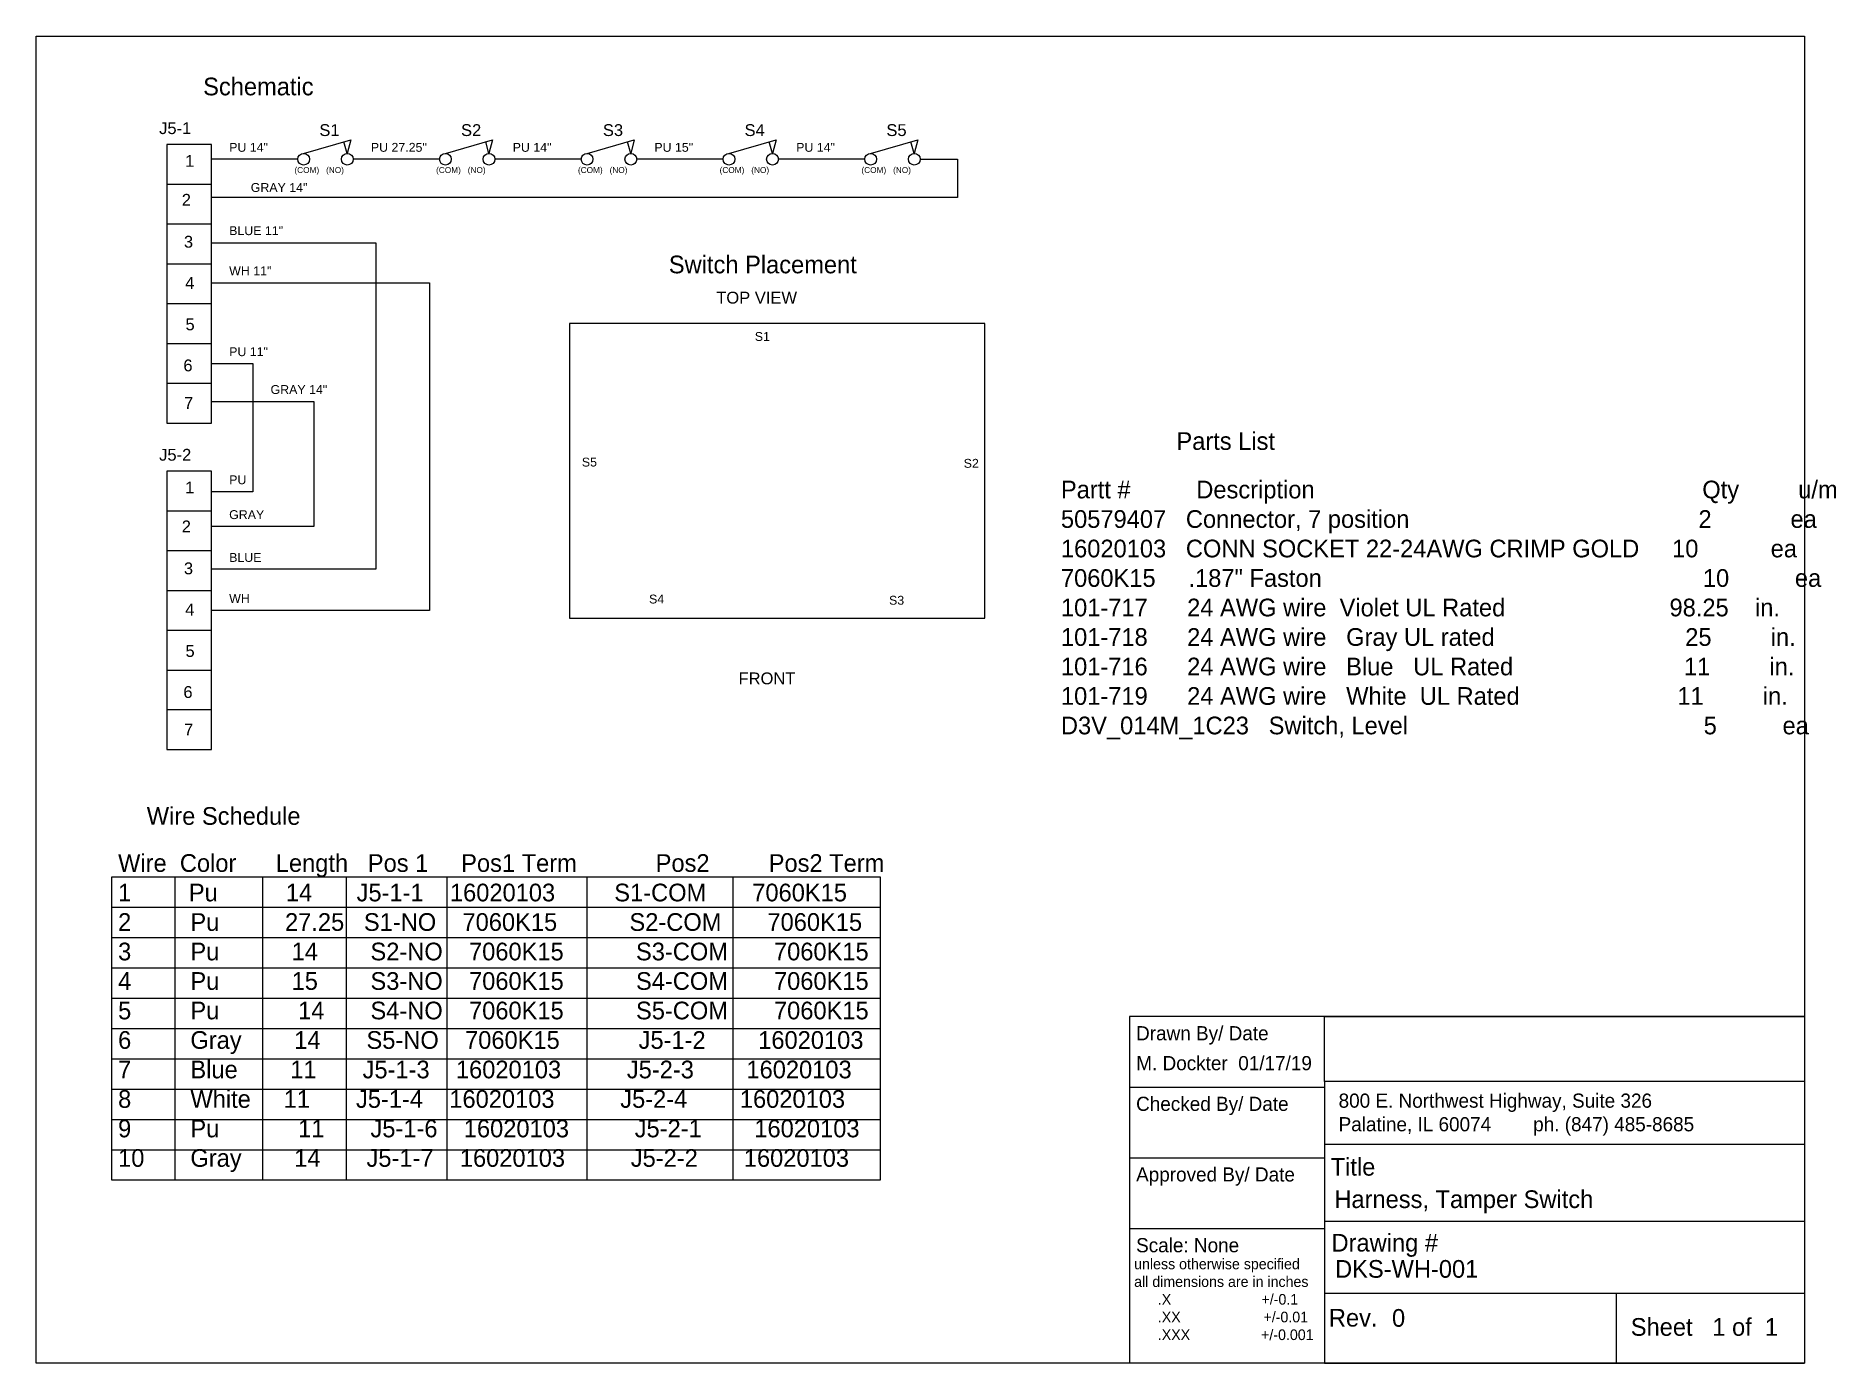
# Model space of a CAD drawing. Header units: inches. Extents: x 0.6 to 10.8, y 0.7 to 8.2.
import ezdxf

# ---------------------------------------------------------------- set-up
doc = ezdxf.new("R2010")
doc.units = ezdxf.units.IN
doc.header["$MEASUREMENT"] = 0
doc.styles.get("Standard").update_dxf_attribs({"font": 'arial.ttf'})
picture_1 = doc.add_image_def('image1.jpg', size_in_pixel=(3943, 533))

msp = doc.modelspace()

# ---------------------------------------------------------------- linework, layer by layer
for p, q in [((0.608, 0.723), (0.608, 8.223)), ((0.608, 8.223), (10.608, 8.223)), ((10.608, 8.223), (10.608, 0.723)), ((2.121, 7.56), (2.387, 7.637)), ((2.387, 7.637), (2.368, 7.56)), ((2.923, 7.56), (3.189, 7.637)), ((3.189, 7.637), (3.169, 7.56)), ((3.724, 7.56), (3.99, 7.637)), ((3.99, 7.637), (3.971, 7.56)), ((4.526, 7.56), (4.792, 7.637)), ((4.792, 7.637), (4.772, 7.56)), ((5.327, 7.56), (5.593, 7.637)), ((5.593, 7.637), (5.574, 7.56)), ((1.347, 7.61), (1.347, 6.036)), ((1.6, 7.61), (1.347, 7.61)), ((1.6, 6.036), (1.6, 7.61)), ((2.368, 7.56), (2.349, 7.626)), ((3.169, 7.56), (3.151, 7.626)), ((3.971, 7.56), (3.952, 7.626)), ((4.772, 7.56), (4.754, 7.626)), ((5.574, 7.56), (5.555, 7.626)), ((2.088, 7.527), (1.6, 7.527)), ((2.89, 7.527), (2.401, 7.527)), ((3.691, 7.527), (3.203, 7.527)), ((4.493, 7.527), (4.004, 7.527)), ((5.294, 7.527), (4.806, 7.527)), ((5.607, 7.527), (5.818, 7.527)), ((5.818, 7.527), (5.818, 7.31)), ((1.347, 7.385), (1.6, 7.385)), ((5.818, 7.31), (1.6, 7.31)), ((1.6, 7.16), (1.347, 7.16)), ((1.6, 6.823), (1.6, 7.055)), ((1.6, 7.055), (2.53, 7.055)), ((2.53, 7.055), (2.53, 5.209)), ((1.347, 6.935), (1.6, 6.935)), ((1.6, 6.829), (2.832, 6.829)), ((2.832, 6.829), (2.832, 4.977)), ((1.6, 6.71), (1.347, 6.71)), ((1.347, 6.485), (1.6, 6.485)), ((1.6, 6.372), (1.834, 6.372)), ((1.834, 6.372), (1.834, 5.647)), ((1.6, 6.26), (1.347, 6.26)), ((1.6, 6.157), (2.179, 6.157)), ((2.179, 6.157), (2.179, 5.451)), ((1.347, 6.036), (1.6, 6.036)), ((1.6, 5.764), (1.347, 5.764)), ((1.347, 5.764), (1.347, 4.19)), ((1.6, 4.19), (1.6, 5.764)), ((1.834, 5.647), (1.6, 5.647)), ((1.347, 5.539), (1.6, 5.539)), ((2.179, 5.451), (1.6, 5.451)), ((1.6, 5.314), (1.347, 5.314)), ((2.53, 5.209), (1.6, 5.209)), ((1.347, 5.089), (1.6, 5.089)), ((2.832, 4.977), (1.6, 4.977)), ((1.6, 4.864), (1.347, 4.864)), ((1.347, 4.639), (1.6, 4.639)), ((1.6, 4.415), (1.347, 4.415)), ((1.347, 4.19), (1.6, 4.19)), ((1.036, 3.471), (5.38, 3.471)), ((1.036, 1.756), (1.036, 3.471)), ((1.394, 1.756), (1.394, 3.471)), ((1.891, 1.756), (1.891, 3.471)), ((2.363, 1.756), (2.363, 3.471)), ((2.932, 1.756), (2.932, 3.471)), ((3.724, 1.756), (3.724, 3.471)), ((4.55, 1.756), (4.55, 3.471)), ((5.38, 3.471), (5.38, 1.756)), ((1.036, 3.299), (5.38, 3.299)), ((1.036, 3.128), (5.38, 3.128)), ((1.036, 2.956), (5.38, 2.956)), ((1.036, 2.785), (5.38, 2.785)), ((10.608, 2.682), (6.791, 2.682)), ((6.791, 2.682), (6.791, 0.723)), ((1.036, 2.613), (5.38, 2.613)), ((1.036, 2.442), (5.38, 2.442)), ((1.036, 2.27), (5.38, 2.27)), ((6.791, 2.282), (7.894, 2.282)), ((7.894, 2.315), (7.894, 1.96)), ((1.036, 2.099), (5.38, 2.099)), ((7.894, 1.96), (10.608, 1.96)), ((7.894, 1.96), (7.894, 0.723)), ((1.036, 1.928), (5.38, 1.928)), ((6.791, 1.883), (7.894, 1.883)), ((5.38, 1.756), (1.036, 1.756)), ((6.791, 1.484), (7.894, 1.484)), ((7.894, 1.524), (10.608, 1.524)), ((7.894, 1.118), (10.608, 1.118)), ((9.543, 1.118), (9.543, 0.723)), ((10.608, 0.723), (0.608, 0.723)), ((7.894, 0.723), (10.608, 0.723))]:
    msp.add_line(p, q)
msp.add_lwpolyline([(3.624, 6.599), (3.624, 4.932), (5.973, 4.932), (5.973, 6.599)], close=True)
for centre in [(2.121, 7.527), (2.121, 7.527), (2.368, 7.527), (2.923, 7.527), (2.923, 7.527), (3.169, 7.527), (3.724, 7.527), (3.724, 7.527), (3.971, 7.527), (4.526, 7.527), (4.526, 7.527), (4.772, 7.527), (5.327, 7.527), (5.327, 7.527), (5.574, 7.527)]:
    msp.add_circle(centre, 0.0331)

# ---------------------------------------------------------------- texts
for s, height, p in [('J5-1', 0.0669, (1.304, 7.669)), ('S1', 0.0669, (2.21, 7.658)), ('S2', 0.0669, (3.011, 7.658)), ('S3', 0.0669, (3.813, 7.658)), ('S4', 0.0669, (4.614, 7.658)), ('S5', 0.0669, (5.416, 7.658)), ('1', 0.0669, (1.451, 7.484)), ('PU 14"', 0.0501, (1.7, 7.569)), ('PU 27.25"', 0.0501, (2.501, 7.569)), ('PU 14"', 0.0501, (3.303, 7.569)), ('PU 15"', 0.0501, (4.104, 7.569)), ('PU 14"', 0.0501, (4.906, 7.569)), ('(COM)   (NO)', 0.03343, (2.069, 7.449)), ('(COM)   (NO)', 0.03343, (2.87, 7.449)), ('(COM)   (NO)', 0.03343, (3.672, 7.449)), ('(COM)   (NO)', 0.03343, (4.473, 7.449)), ('(COM)   (NO)', 0.03343, (5.275, 7.449)), ('2', 0.0669, (1.432, 7.264)), ('GRAY 14"', 0.0501, (1.822, 7.342)), ('BLUE 11"', 0.0501, (1.7, 7.098)), ('3', 0.0669, (1.444, 7.027)), ('WH 11"', 0.0501, (1.7, 6.871)), ('4', 0.0669, (1.451, 6.794)), ('TOP VIEW', 0.0669, (4.454, 6.711)), ('5', 0.0669, (1.453, 6.56)), ('S1', 0.0501, (4.672, 6.5)), ('PU 11"', 0.0501, (1.7, 6.414)), ('6', 0.0669, (1.441, 6.328)), ('GRAY 14"', 0.0501, (1.934, 6.2)), ('7', 0.0669, (1.445, 6.116)), ('J5-2', 0.0669, (1.304, 5.823)), ('S5', 0.0501, (3.694, 5.79)), ('S2', 0.0501, (5.853, 5.783)), ('1', 0.0669, (1.451, 5.638)), ('PU', 0.0501, (1.7, 5.69)), ('GRAY', 0.0501, (1.7, 5.493)), ('2', 0.0669, (1.432, 5.418)), ('BLUE', 0.0501, (1.7, 5.251)), ('3', 0.0669, (1.444, 5.181)), ('4', 0.0669, (1.451, 4.948)), ('WH', 0.0501, (1.7, 5.019)), ('S4', 0.0501, (4.074, 5.016)), ('S3', 0.0501, (5.431, 5.009)), ('5', 0.0669, (1.453, 4.714)), ('FRONT', 0.0669, (4.58, 4.559)), ('6', 0.0669, (1.441, 4.482)), ('7', 0.0669, (1.445, 4.27))]:
    msp.add_text(s, height=height).set_placement(p)
at = {"attachment_point": 1}
for s, insert, char_height, width in [('{\\fFreeSans|b0|i0|c0|p0;Schematic}', (1.553, 7.988), 0.1, 0.98619), ('{\\fFreeSans|b0|i0|c0|p0;Switch Placement}', (4.186, 6.982), 0.1, 1.33715), ('{\\fFreeSans|b0|i0|c0|p0;Parts List}', (7.056, 5.984), 0.1, 0.98619), ('{\\fFreeSans|b0|i0|c0|p0;Partt #          Description                                                           Qty         u/m\\P50579407   Connector, 7 position                                            2            ea\\P16020103   \\fUbuntu|b0|i0|c0|p0;CONN SOCKET 22-24AWG CRIMP GOLD\xa0    10           ea\\P7060K15     .187" Faston                                                          10          ea\\P101-717      24 AWG wire  Violet UL Rated                         98.25    in.\\P101-718      24 AWG wire   Gray UL rated                             25         in.\\P101-716      24 AWG wire   Blue   UL Rated                          11         in.\\P101-719      24 AWG wire   White  UL Rated                        11         in.\\PD3V_014M_1C23   Switch, Level                                             5          ea           }', (6.403, 5.71), 0.1, 4.99983), ('{\\fFreeSans|b0|i0|c0|p0;Wire Schedule}', (1.234, 3.865), 0.1, 0.98619), ('{\\fFreeSans|b0|i0|c0|p0;Drawn By/ Date}', (6.828, 2.627), 0.08, 0.98619), ('{\\fFreeSans|b0|i0|c0|p0;M. Dockter  01/17/19}', (6.829, 2.458), 0.08, 1.06518), ('{\\fFreeSans|b0|i0|c0|p0;800 E. Northwest Highway, Suite 326\\PPalatine, IL 60074        ph. (847) 485-8685}', (7.973, 2.246), 0.08, 2.57956), ('{\\fFreeSans|b0|i0|c0|p0;Checked By/ Date}', (6.828, 2.228), 0.08, 0.98619), ('{\\fFreeSans|b0|i0|c0|p0;Approved By/ Date}', (6.828, 1.829), 0.08, 0.98619), ('{\\fFreeSans|b0|i0|c0|p0;Title}', (7.928, 1.882), 0.1, 0.98619), ('{\\fFreeSans|b0|i0|c0|p0;Harness, Tamper Switch}', (7.949, 1.699), 0.1, 1.93493), ('{\\fFreeSans|b0|i0|c0|p0;Scale: None}', (6.828, 1.429), 0.08, 0.98619), ('{\\fFreeSans|b0|i0|c0|p0;Drawing #}', (7.933, 1.453), 0.1, 0.98619), ('{\\fFreeSans|b0|i0|c0|p0;unless otherwise specified\\Pall dimensions are in inches\\P      .X^I^I^I+/-0.1\\P      .XX                     +/-0.01   \\P      .XXX                  +/-0.001}', (6.817, 1.313), 0.06, 1.23209), ('{\\fFreeSans|b0|i0|c0|p0;DKS-WH-001}', (7.953, 1.305), 0.1, 0.98619), ('{\\fFreeSans|b0|i0|c0|p0;Rev. }', (7.918, 1.029), 0.1, 0.98619), ('{\\fFreeSans|b0|i0|c0|p0;0}', (8.275, 1.028), 0.1, 0.98619), ('{\\fFreeSans|b0|i0|c0|p0;Sheet   1 of  1    }', (9.625, 0.977), 0.1, 0.98619)]:
    msp.add_mtext(s, dxfattribs=dict(at, insert=insert, char_height=char_height, width=width))
at = {"insert": (1.072, 3.599), "char_height": 0.1, "attachment_point": 1}
msp.add_mtext('{\\fFreeSans|b0|i0|c0|p0;Wire  Color      Length   Pos 1     Pos1 Term            Pos2         Pos2 Term\\P1^IPu^I    14^I    J5-1-1    \\fUbuntu|b0|i0|c0|p0;16020103         S1-COM       7060K15\\P2         Pu          27.25   S1-NO    7060K15           S2-COM       7060K15\\P3         Pu           14        S2-NO    7060K15           S3-COM       7060K15\\P4         Pu           15        S3-NO    7060K15           S4-COM       7060K15\\P5         Pu            14       S4-NO    7060K15           S5-COM       7060K15\\P6         Gray        14       S5-NO    7060K15            J5-1-2        16020103\\P7         Blue        11       J5-1-3    16020103          J5-2-3        16020103\\P8         White     11       J5-1-4    16020103          J5-2-4        16020103\\P9         Pu            11       J5-1-6    16020103          J5-2-1        16020103\\P10       Gray        14       J5-1-7    16020103          J5-2-2       16020103}', dxfattribs=at)

# ---------------------------------------------------------------- pictures from other files: only their frames are drawn
image = msp.add_image(picture_1, insert=(7.894, 2.315), size_in_units=(2.714, 0.367))
image.dxf.flags = 7

doc.saveas('drawing.dxf')
